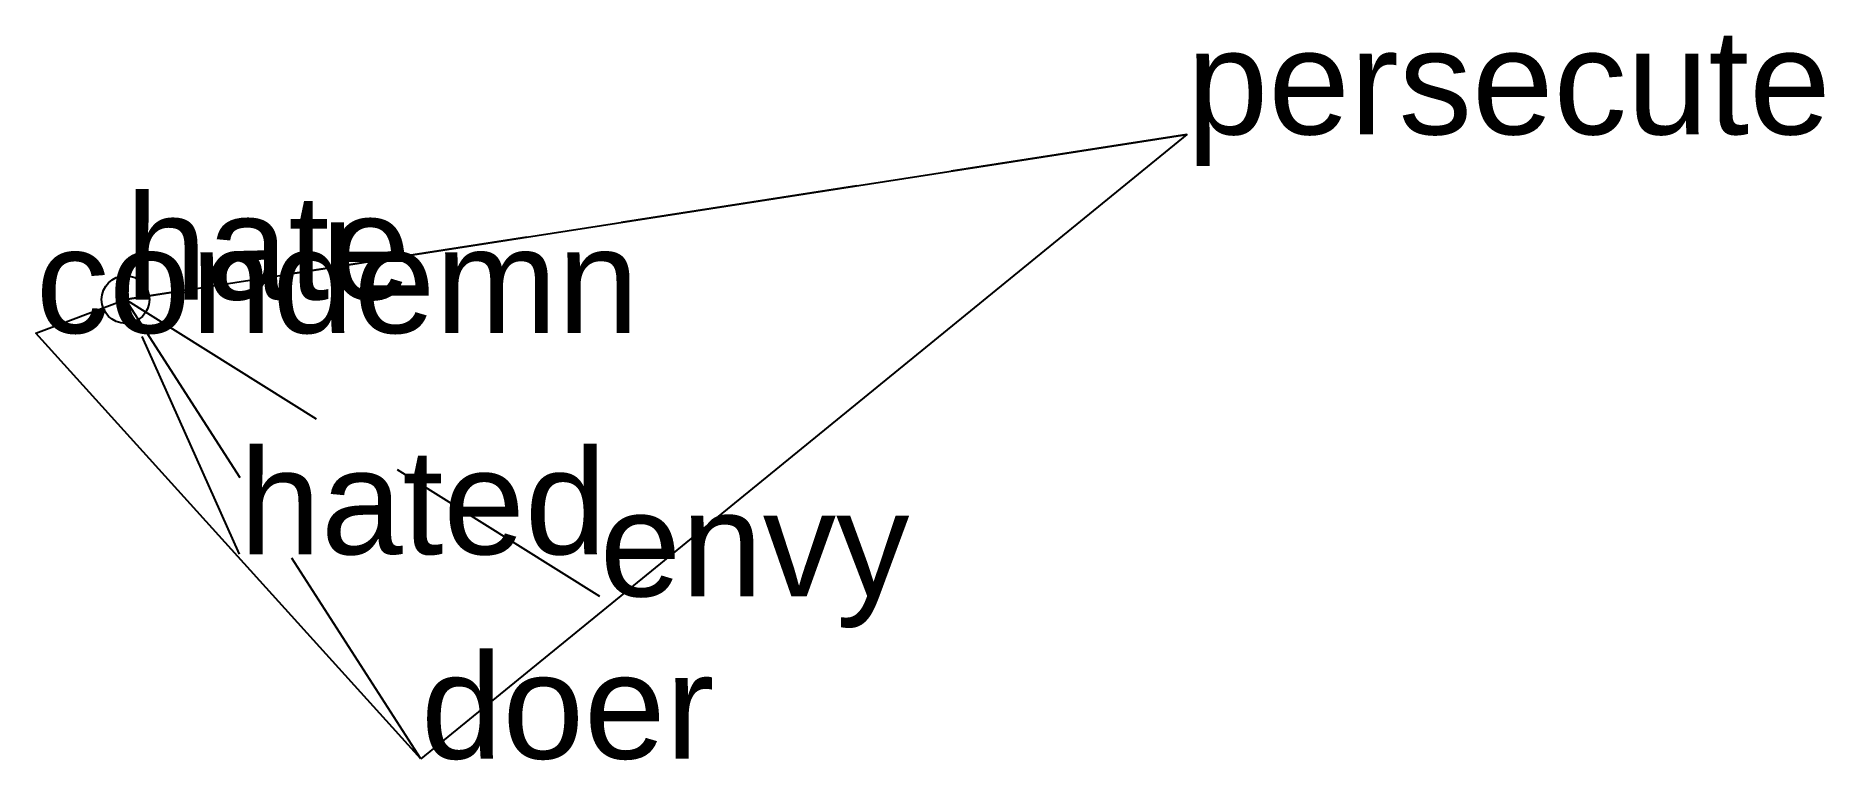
# Model space of a CAD drawing. Extents: x -0.09 to 1.78, y -0.48 to 0.28.
import ezdxf

# ---------------------------------------------------------------- set-up
doc = ezdxf.new("R2010")
doc.units = 0
doc.linetypes.add('DASHED2', pattern=[0.3, 0.25, -0.05])
doc.layers.add('TEXT', color=1, linetype='CONTINUOUS')
doc.styles.get("Standard").update_dxf_attribs({"font": 'arial.ttf'})

msp = doc.modelspace()

# ---------------------------------------------------------------- linework, layer by layer
at = {"linetype": 'DASHED2'}
for p in [(1.1121, 0.1731), (-0.094, -0.0351), (0, 0), (0.3096, -0.4813), (0.1194, -0.267), (0.4969, -0.3111)]:
    msp.add_line(p, (0, 0), dxfattribs=at)
msp.add_circle((0, 0), 0.025)
at = {"layer": 'OUTLINE', "linetype": 'CONTINUOUS'}
msp.add_polyline3d([(0.3096, -0.4813, 0), (-0.094, -0.0351, 0), (0, 0, 0), (1.1121, 0.1731, 0), (0.3096, -0.4813, 0)], close=True, dxfattribs=at)

# ---------------------------------------------------------------- texts
at = {"layer": 'TEXT'}
for s, p in [('persecute', (1.1121, 0.1731)), ('hate', (0, 0)), ('condemn', (-0.094, -0.0351)), ('hated', (0.1194, -0.267)), ('envy', (0.4969, -0.3111)), ('doer', (0.3096, -0.4813))]:
    msp.add_text(s, height=0.11, dxfattribs=at).set_placement(p)

doc.saveas('drawing.dxf')
